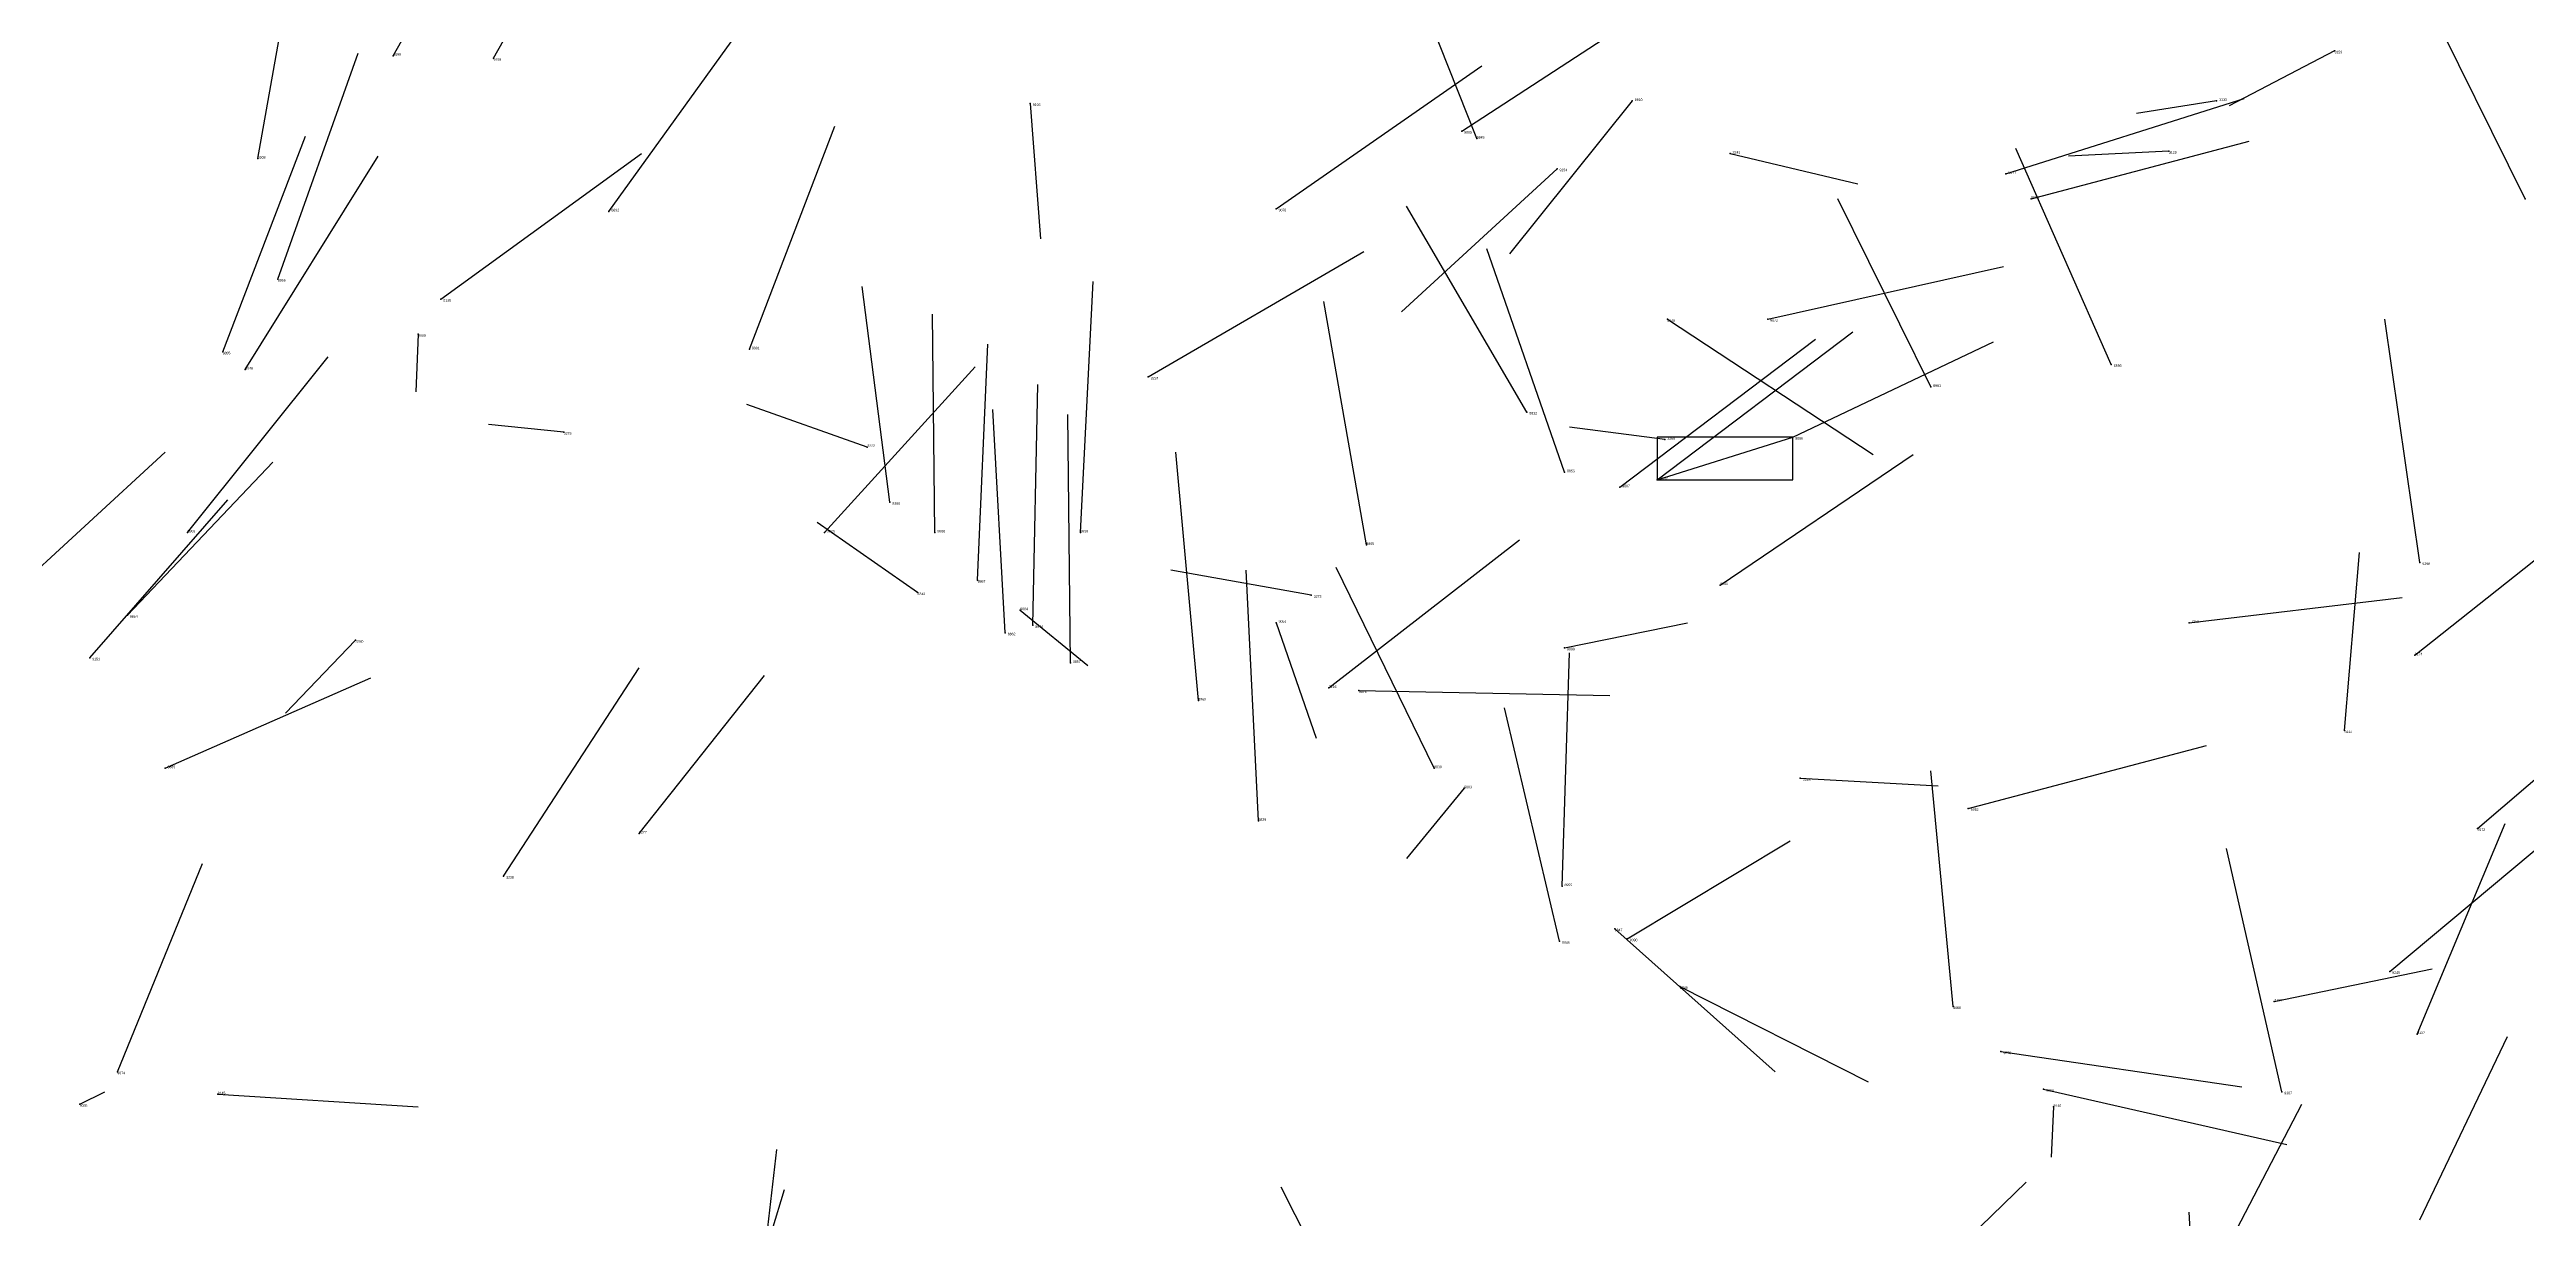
# Model space of a CAD drawing. Extents: x 59.1 to 70.8, y 600.3 to 605.1.
# Drawn here: x 64.146 to 65.134, y 602.122 to 602.588 of the extents above; entities that cross this region are included whole.
import ezdxf

# ---------------------------------------------------------------- set-up
doc = ezdxf.new("R2010")
doc.units = 0
for name, color, linetype in [('Clients', 3, 'CONTINUOUS'), ('Facilities', 3, 'CONTINUOUS'), ('Facilities_lines', 3, 'CONTINUOUS'), ('Min_max_boxes', 1, 'CONTINUOUS'), ('Normals', 1, 'CONTINUOUS'), ('Source_points', 5, 'CONTINUOUS'), ('Text', 3, 'CONTINUOUS')]:
    doc.layers.add(name, color=color, linetype=linetype)

msp = doc.modelspace()

# ---------------------------------------------------------------- linework, layer by layer
at = {"layer": 'Clients', "color": 5}
msp.add_point((64.841, 602.433, 462.559), dxfattribs=at)
at = {"layer": 'Facilities', "color": 3}
for p in [(64.283, 602.585, 460.295), (64.323, 602.584, 460.273), (65.057, 602.587, 455.943), (64.537, 602.566, 462.766), (64.777, 602.567, 462.947), (65.01, 602.567, 456.062), (64.709, 602.555, 462.637), (64.715, 602.552, 461.764), (64.229, 602.544, 460.425), (64.747, 602.54, 462.993), (64.816, 602.546, 458.098), (64.991, 602.547, 456.004), (64.926, 602.538, 462.243), (64.369, 602.523, 460.762), (64.635, 602.524, 462.398), (64.936, 602.528, 462.63), (65.133, 602.528, 459.445), (64.237, 602.496, 460.586), (64.302, 602.488, 460.326), (64.791, 602.48, 461.953), (64.831, 602.48, 462.027), (64.293, 602.474, 462.655), (64.215, 602.467, 460.824), (64.224, 602.46, 459.807), (64.425, 602.468, 460.678), (64.968, 602.462, 459.129), (64.584, 602.457, 458.121), (64.896, 602.453, 458.932), (64.735, 602.443, 461.845), (64.351, 602.435, 456.185), (64.79, 602.432, 456.045), (64.472, 602.429, 456.204), (64.75, 602.419, 461.751), (64.772, 602.413, 462.69), (64.787, 602.416, 462.684), (64.481, 602.407, 460.954), (64.201, 602.395, 460.973), (64.455, 602.395, 458.053), (64.499, 602.395, 461.023), (64.557, 602.395, 461.287), (64.671, 602.39, 461.658), (65.091, 602.383, 461.208), (64.492, 602.371, 456.196), (64.516, 602.376, 461.089), (64.812, 602.374, 462.584), (64.177, 602.362, 461.012), (64.533, 602.364, 462.731), (64.649, 602.37, 456.14), (64.268, 602.352, 457.625), (64.527, 602.355, 461.025), (64.538, 602.358, 461.154), (64.635, 602.359, 462.689), (64.999, 602.359, 455.192), (64.162, 602.345, 461.061), (64.553, 602.343, 461.224), (64.75, 602.349, 462.702), (65.089, 602.346, 462.71), (64.656, 602.333, 458.064), (64.668, 602.332, 462.351), (64.604, 602.328, 461.463), (65.061, 602.316, 457.144), (64.192, 602.301, 461.229), (64.698, 602.301, 461.792), (64.71, 602.293, 462.722), (64.844, 602.297, 458.011), (64.911, 602.285, 462.363), (64.381, 602.275, 457.739), (64.628, 602.28, 461.57), (65.114, 602.277, 462.698), (64.327, 602.258, 457.65), (64.749, 602.254, 459.992), (64.77, 602.237, 461.894), (64.775, 602.233, 462.762), (64.748, 602.232, 461.773), (64.796, 602.214, 461.956), (65.079, 602.22, 462.563), (64.905, 602.206, 460.949), (65.033, 602.208, 457.983), (65.09, 602.195, 456.079), (64.924, 602.188, 462.174), (64.173, 602.18, 462.349), (64.941, 602.173, 462.244), (64.158, 602.167, 462.596), (64.213, 602.171, 460.212), (64.945, 602.166, 460.393), (65.036, 602.172, 461.123)]:
    msp.add_point(p, dxfattribs=at)
at = {"layer": 'Facilities_lines', "color": 3}
msp.add_line((64.787, 602.416, 462.684), (64.841, 602.433, 462.559), dxfattribs=at)
at = {"layer": 'Min_max_boxes', "color": 1}
for p, q in [((64.841, 602.433, 462.559), (64.787, 602.433, 462.559)), ((64.787, 602.433, 462.559), (64.787, 602.416, 462.559)), ((64.841, 602.433, 462.684), (64.787, 602.433, 462.684)), ((64.787, 602.433, 462.684), (64.787, 602.416, 462.684)), ((64.787, 602.433, 462.559), (64.787, 602.433, 462.684)), ((64.841, 602.416, 462.559), (64.841, 602.433, 462.559)), ((64.841, 602.416, 462.684), (64.841, 602.433, 462.684)), ((64.841, 602.433, 462.559), (64.841, 602.433, 462.684)), ((64.787, 602.416, 462.559), (64.841, 602.416, 462.559)), ((64.787, 602.416, 462.684), (64.841, 602.416, 462.684)), ((64.787, 602.416, 462.559), (64.787, 602.416, 462.684)), ((64.841, 602.416, 462.559), (64.841, 602.416, 462.684))]:
    msp.add_line(p, q, dxfattribs=at)
at = {"layer": 'Normals', "color": 1}
for p, q in [((64.283, 602.585, 460.295), (64.332, 602.672, 460.304)), ((64.323, 602.584, 460.273), (64.372, 602.671, 460.282)), ((64.229, 602.544, 460.425), (64.246, 602.64, 460.445)), ((64.715, 602.552, 461.764), (64.679, 602.643, 461.782)), ((64.709, 602.555, 462.637), (64.792, 602.609, 462.651)), ((65.133, 602.528, 459.445), (65.091, 602.613, 459.477)), ((64.369, 602.523, 460.762), (64.426, 602.602, 460.783)), ((64.237, 602.496, 460.586), (64.269, 602.586, 460.615)), ((64.635, 602.524, 462.398), (64.717, 602.581, 462.397)), ((65.057, 602.587, 455.943), (65.015, 602.565, 456.031)), ((64.926, 602.538, 462.243), (65.021, 602.568, 462.232)), ((64.537, 602.566, 462.766), (64.541, 602.512, 462.85)), ((64.777, 602.567, 462.947), (64.728, 602.506, 463.01)), ((65.01, 602.567, 456.062), (64.978, 602.562, 456.157)), ((64.215, 602.467, 460.824), (64.248, 602.553, 460.862)), ((64.425, 602.468, 460.678), (64.459, 602.557, 460.71)), ((64.936, 602.528, 462.63), (65.023, 602.551, 462.673)), ((64.224, 602.46, 459.807), (64.277, 602.545, 459.814)), ((64.302, 602.488, 460.326), (64.382, 602.546, 460.34)), ((64.747, 602.54, 462.993), (64.685, 602.483, 463.047)), ((64.816, 602.546, 458.098), (64.867, 602.534, 458.183)), ((64.968, 602.462, 459.129), (64.93, 602.548, 459.162)), ((64.991, 602.547, 456.004), (64.951, 602.545, 456.096)), ((64.735, 602.443, 461.845), (64.687, 602.525, 461.876)), ((64.896, 602.453, 458.932), (64.859, 602.528, 458.986)), ((64.584, 602.457, 458.121), (64.67, 602.507, 458.106)), ((64.75, 602.419, 461.751), (64.719, 602.508, 461.785)), ((64.831, 602.48, 462.027), (64.925, 602.501, 461.999)), ((64.481, 602.407, 460.954), (64.47, 602.493, 461.005)), ((64.557, 602.395, 461.287), (64.562, 602.495, 461.291)), ((64.499, 602.395, 461.023), (64.498, 602.482, 461.072)), ((64.671, 602.39, 461.658), (64.654, 602.487, 461.673)), ((64.791, 602.48, 461.953), (64.873, 602.426, 461.971)), ((65.091, 602.383, 461.208), (65.077, 602.48, 461.229)), ((64.293, 602.474, 462.655), (64.292, 602.451, 462.752)), ((64.516, 602.376, 461.089), (64.52, 602.47, 461.123)), ((64.772, 602.413, 462.69), (64.85, 602.472, 462.669)), ((64.787, 602.416, 462.684), (64.865, 602.475, 462.663)), ((64.841, 602.433, 462.559), (64.921, 602.471, 462.605)), ((64.201, 602.395, 460.973), (64.257, 602.465, 461.017)), ((64.455, 602.395, 458.053), (64.515, 602.461, 458.008)), ((64.538, 602.358, 461.154), (64.54, 602.454, 461.182)), ((64.472, 602.429, 456.204), (64.424, 602.446, 456.29)), ((64.527, 602.355, 461.025), (64.522, 602.444, 461.071)), ((64.553, 602.343, 461.224), (64.552, 602.442, 461.235)), ((64.351, 602.435, 456.185), (64.321, 602.438, 456.28)), ((64.79, 602.432, 456.045), (64.752, 602.437, 456.138)), ((64.128, 602.368, 461.073), (64.192, 602.427, 461.122)), ((64.177, 602.362, 461.012), (64.235, 602.423, 461.066)), ((64.604, 602.328, 461.463), (64.595, 602.427, 461.455)), ((64.812, 602.374, 462.584), (64.889, 602.426, 462.621)), ((64.162, 602.345, 461.061), (64.217, 602.408, 461.115)), ((65.089, 602.346, 462.71), (65.167, 602.408, 462.701)), ((64.492, 602.371, 456.196), (64.452, 602.399, 456.283)), ((64.656, 602.333, 458.064), (64.732, 602.392, 458.036)), ((64.698, 602.301, 461.792), (64.659, 602.381, 461.838)), ((65.061, 602.316, 457.144), (65.067, 602.387, 457.214)), ((64.649, 602.37, 456.14), (64.593, 602.38, 456.222)), ((64.628, 602.28, 461.57), (64.623, 602.38, 461.577)), ((64.533, 602.364, 462.731), (64.56, 602.342, 462.825)), ((64.999, 602.359, 455.192), (65.084, 602.369, 455.243)), ((64.268, 602.352, 457.625), (64.24, 602.323, 457.716)), ((64.635, 602.359, 462.689), (64.651, 602.313, 462.776)), ((64.75, 602.349, 462.702), (64.799, 602.359, 462.789)), ((64.327, 602.258, 457.65), (64.381, 602.341, 457.663)), ((64.749, 602.254, 459.992), (64.752, 602.347, 460.029)), ((65.114, 602.277, 462.698), (65.19, 602.342, 462.698)), ((64.192, 602.301, 461.229), (64.274, 602.337, 461.272)), ((64.381, 602.275, 457.739), (64.431, 602.338, 457.68)), ((64.668, 602.332, 462.351), (64.768, 602.33, 462.356)), ((64.748, 602.232, 461.773), (64.726, 602.325, 461.803)), ((64.911, 602.285, 462.363), (65.006, 602.31, 462.346)), ((64.71, 602.293, 462.722), (64.687, 602.265, 462.815)), ((64.844, 602.297, 458.011), (64.899, 602.294, 458.095)), ((64.905, 602.206, 460.949), (64.896, 602.3, 460.982)), ((64.775, 602.233, 462.762), (64.84, 602.272, 462.697)), ((65.079, 602.22, 462.563), (65.152, 602.281, 462.596)), ((65.09, 602.195, 456.079), (65.125, 602.279, 456.039)), ((64.173, 602.18, 462.349), (64.207, 602.263, 462.394)), ((65.036, 602.172, 461.123), (65.014, 602.269, 461.131)), ((64.77, 602.237, 461.894), (64.834, 602.18, 461.843)), ((64.796, 602.214, 461.956), (64.871, 602.176, 461.903)), ((65.033, 602.208, 457.983), (65.096, 602.221, 458.06)), ((65.091, 602.121, 457.401), (65.126, 602.194, 457.459)), ((64.924, 602.188, 462.174), (65.02, 602.174, 462.151)), ((64.941, 602.173, 462.244), (65.038, 602.151, 462.232)), ((64.158, 602.167, 462.596), (64.168, 602.172, 462.695)), ((64.213, 602.171, 460.212), (64.293, 602.166, 460.272)), ((64.945, 602.166, 460.393), (64.944, 602.146, 460.491)), ((65.006, 602.094, 457.43), (65.044, 602.167, 457.486)), ((64.428, 602.08, 461.006), (64.436, 602.149, 461.078)), ((64.673, 602.063, 461.88), (64.637, 602.134, 461.941)), ((64.863, 602.067, 461.895), (64.934, 602.136, 461.885)), ((64.421, 602.074, 461.06), (64.439, 602.133, 461.139)), ((65.005, 602.027, 461.06), (64.999, 602.124, 461.084))]:
    msp.add_line(p, q, dxfattribs=at)
at = {"layer": 'Source_points', "color": 5}
for p in [(64.283, 602.585, 460.295), (64.323, 602.584, 460.273), (65.057, 602.587, 455.943), (64.537, 602.566, 462.766), (64.777, 602.567, 462.947), (65.01, 602.567, 456.062), (64.709, 602.555, 462.637), (64.715, 602.552, 461.764), (64.229, 602.544, 460.425), (64.747, 602.54, 462.993), (64.816, 602.546, 458.098), (64.991, 602.547, 456.004), (64.926, 602.538, 462.243), (64.369, 602.523, 460.762), (64.635, 602.524, 462.398), (64.936, 602.528, 462.63), (65.133, 602.528, 459.445), (64.237, 602.496, 460.586), (64.302, 602.488, 460.326), (64.791, 602.48, 461.953), (64.831, 602.48, 462.027), (64.293, 602.474, 462.655), (64.215, 602.467, 460.824), (64.224, 602.46, 459.807), (64.425, 602.468, 460.678), (64.968, 602.462, 459.129), (64.584, 602.457, 458.121), (64.896, 602.453, 458.932), (64.735, 602.443, 461.845), (64.351, 602.435, 456.185), (64.79, 602.432, 456.045), (64.841, 602.433, 462.559), (64.472, 602.429, 456.204), (64.75, 602.419, 461.751), (64.772, 602.413, 462.69), (64.787, 602.416, 462.684), (64.481, 602.407, 460.954), (64.201, 602.395, 460.973), (64.455, 602.395, 458.053), (64.499, 602.395, 461.023), (64.557, 602.395, 461.287), (64.671, 602.39, 461.658), (65.091, 602.383, 461.208), (64.492, 602.371, 456.196), (64.516, 602.376, 461.089), (64.812, 602.374, 462.584), (64.177, 602.362, 461.012), (64.533, 602.364, 462.731), (64.649, 602.37, 456.14), (64.268, 602.352, 457.625), (64.527, 602.355, 461.025), (64.538, 602.358, 461.154), (64.635, 602.359, 462.689), (64.999, 602.359, 455.192), (64.162, 602.345, 461.061), (64.553, 602.343, 461.224), (64.75, 602.349, 462.702), (65.089, 602.346, 462.71), (64.656, 602.333, 458.064), (64.668, 602.332, 462.351), (64.604, 602.328, 461.463), (65.061, 602.316, 457.144), (64.192, 602.301, 461.229), (64.698, 602.301, 461.792), (64.71, 602.293, 462.722), (64.844, 602.297, 458.011), (64.911, 602.285, 462.363), (64.381, 602.275, 457.739), (64.628, 602.28, 461.57), (65.114, 602.277, 462.698), (64.327, 602.258, 457.65), (64.749, 602.254, 459.992), (64.77, 602.237, 461.894), (64.775, 602.233, 462.762), (64.748, 602.232, 461.773), (64.796, 602.214, 461.956), (65.079, 602.22, 462.563), (64.905, 602.206, 460.949), (65.033, 602.208, 457.983), (65.09, 602.195, 456.079), (64.924, 602.188, 462.174), (64.173, 602.18, 462.349), (64.941, 602.173, 462.244), (64.158, 602.167, 462.596), (64.213, 602.171, 460.212), (64.945, 602.166, 460.393), (65.036, 602.172, 461.123)]:
    msp.add_point(p, dxfattribs=at)

# ---------------------------------------------------------------- texts
at = {"layer": 'Text', "color": 3}
for s, p in [('8899', (64.283, 602.585, 460.295)), ('9159', (64.323, 602.583, 460.273)), ('3159', (65.057, 602.586, 455.943)), ('8910', (64.778, 602.567, 462.947)), ('3133', (65.011, 602.567, 456.062)), ('9105', (64.538, 602.565, 462.766)), ('9095', (64.71, 602.554, 462.637)), ('8845', (64.715, 602.552, 461.764)), ('8908', (64.229, 602.544, 460.425)), ('9154', (64.748, 602.539, 462.993)), ('3241', (64.817, 602.546, 458.098)), ('9077', (64.927, 602.538, 462.243)), ('3129', (64.991, 602.546, 456.004)), ('9094', (64.936, 602.528, 462.63)), ('8892', (64.37, 602.523, 460.762)), ('9078', (64.636, 602.523, 462.398)), ('8906', (64.237, 602.495, 460.586)), ('9150', (64.303, 602.487, 460.326)), ('8848', (64.791, 602.479, 461.953)), ('9072', (64.832, 602.479, 462.027)), ('9088', (64.293, 602.473, 462.655)), ('8895', (64.215, 602.466, 460.824)), ('8948', (64.224, 602.46, 459.807)), ('8901', (64.426, 602.468, 460.678)), ('8956', (64.969, 602.461, 459.129)), ('3224', (64.585, 602.456, 458.121)), ('8981', (64.897, 602.453, 458.932)), ('8832', (64.736, 602.442, 461.845)), ('3275', (64.351, 602.434, 456.185)), ('3222', (64.472, 602.429, 456.204)), ('3268', (64.791, 602.432, 456.045)), ('9086', (64.842, 602.432, 462.559)), ('8853', (64.751, 602.419, 461.751)), ('9097', (64.773, 602.413, 462.69)), ('9092', (64.788, 602.416, 462.684)), ('8898', (64.482, 602.406, 460.954)), ('8903', (64.201, 602.395, 460.973)), ('3225', (64.456, 602.395, 458.053)), ('8856', (64.5, 602.395, 461.023)), ('8858', (64.557, 602.395, 461.287)), ('8855', (64.671, 602.39, 461.658)), ('9298', (65.092, 602.382, 461.208)), ('3243', (64.492, 602.37, 456.196)), ('8867', (64.516, 602.375, 461.089)), ('9083', (64.812, 602.374, 462.584)), ('8854', (64.178, 602.361, 461.012)), ('9084', (64.533, 602.364, 462.731)), ('3273', (64.65, 602.369, 456.14)), ('3280', (64.268, 602.351, 457.625)), ('8862', (64.528, 602.354, 461.025)), ('8844', (64.539, 602.357, 461.154)), ('9091', (64.636, 602.359, 462.689)), ('3150', (65, 602.359, 455.192)), ('9151', (64.163, 602.344, 461.061)), ('8857', (64.554, 602.343, 461.224)), ('9089', (64.751, 602.348, 462.702)), ('9174', (65.089, 602.346, 462.71)), ('3216', (64.656, 602.333, 458.064)), ('9076', (64.668, 602.331, 462.351)), ('8863', (64.604, 602.328, 461.463)), ('3114', (65.061, 602.315, 457.144)), ('8865', (64.193, 602.301, 461.229)), ('8830', (64.698, 602.301, 461.792)), ('9093', (64.71, 602.293, 462.722)), ('3228', (64.845, 602.296, 458.011)), ('9082', (64.912, 602.284, 462.363)), ('3277', (64.381, 602.275, 457.739)), ('8839', (64.628, 602.28, 461.57)), ('9172', (65.114, 602.276, 462.698)), ('3238', (64.328, 602.257, 457.65)), ('8955', (64.75, 602.254, 459.992)), ('8847', (64.77, 602.236, 461.894)), ('9090', (64.776, 602.232, 462.762)), ('8846', (64.749, 602.231, 461.773)), ('8849', (64.796, 602.213, 461.956)), ('9245', (65.08, 602.219, 462.563)), ('8888', (64.905, 602.205, 460.949)), ('3191', (65.033, 602.208, 457.983)), ('3137', (65.09, 602.195, 456.079)), ('9073', (64.925, 602.187, 462.174)), ('9074', (64.173, 602.179, 462.349)), ('9098', (64.942, 602.172, 462.244)), ('9085', (64.158, 602.166, 462.596)), ('9145', (64.213, 602.171, 460.212)), ('9146', (64.945, 602.166, 460.393)), ('9307', (65.037, 602.171, 461.123))]:
    msp.add_text(s, height=0.001, dxfattribs=at).set_placement(p)

doc.saveas('drawing.dxf')
